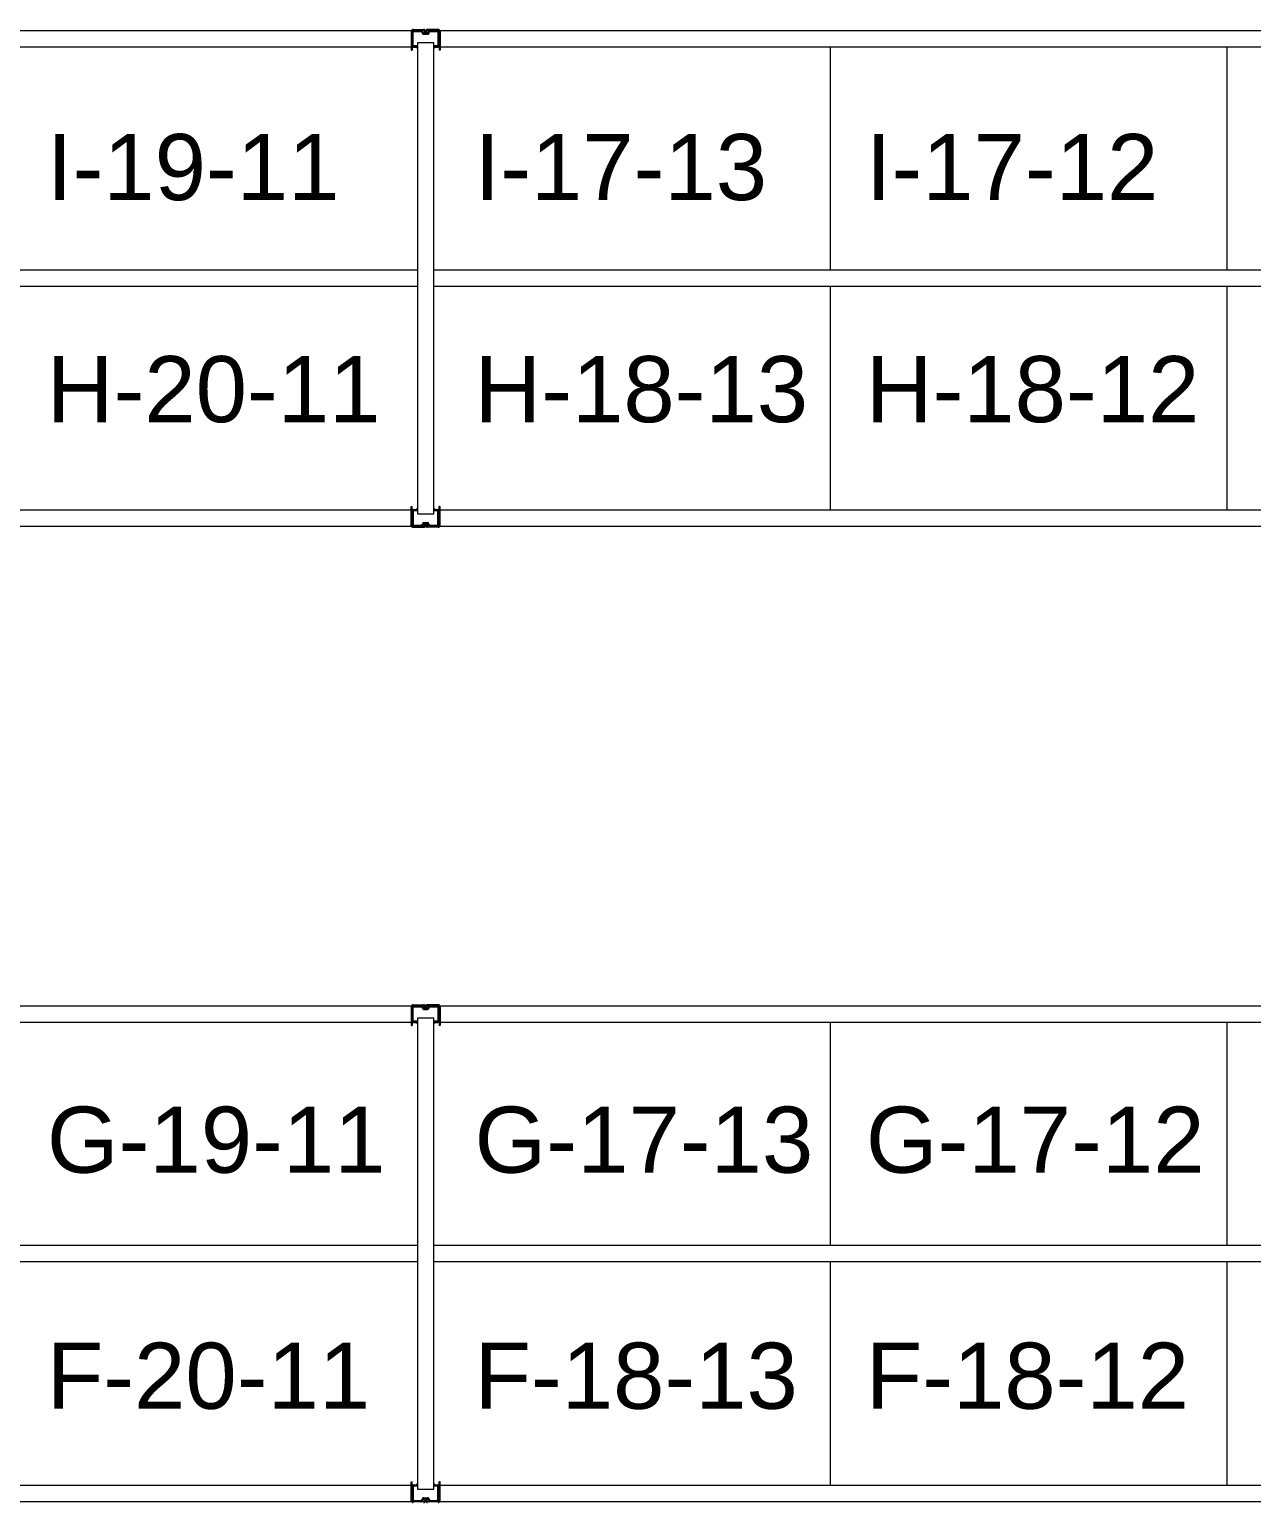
# Model space of a CAD drawing. Header units: inches. Extents: x 2743 to 10591, y -1604 to 5792.
# Drawn here: x 3371.4 to 3519.3, y 4045.9 to 4224.1 of the extents above; entities that cross this region are included whole.
import ezdxf

# ---------------------------------------------------------------- set-up
doc = ezdxf.new("R2010")
doc.units = ezdxf.units.IN
doc.header["$LTSCALE"] = 0.1875
doc.header["$MEASUREMENT"] = 0
for name, color, linetype, lineweight in [('22 Dimension', 7, 'Continuous', 5), ('32 Echelle', 160, 'Continuous', 15), ('33 Poutre', 30, 'Continuous', 15)]:
    doc.layers.add(name, color=color, linetype=linetype, lineweight=lineweight)
doc.styles.add('arial', font='')
doc.styles.get('arial').set_extended_font_data('Arial')

msp = doc.modelspace()

# ---------------------------------------------------------------- hatches: boundary and pattern name
at = {"layer": '32 Echelle'}
for points in [[(3418.33382, 4221.78941), (3418.33382, 4221.97691), (3418.14632, 4221.97691)], [(3418.33382, 4221.78941), (3418.33382, 4221.97691), (3418.14632, 4221.97691)], [(3420.33382, 4221.78941), (3420.33382, 4221.97691), (3420.52132, 4221.97691)], [(3420.33382, 4221.78941), (3420.33382, 4221.97691), (3420.52132, 4221.97691)], [(3418.33382, 4166.16441), (3418.33382, 4165.97691), (3418.14632, 4165.97691)], [(3418.33382, 4166.16441), (3418.33382, 4165.97691), (3418.14632, 4165.97691)], [(3420.33382, 4166.16441), (3420.33382, 4165.97691), (3420.52132, 4165.97691)], [(3420.33382, 4166.16441), (3420.33382, 4165.97691), (3420.52132, 4165.97691)], [(3418.33382, 4103.78941), (3418.33382, 4103.97691), (3418.14632, 4103.97691)], [(3418.33382, 4103.78941), (3418.33382, 4103.97691), (3418.14632, 4103.97691)], [(3420.33382, 4103.78941), (3420.33382, 4103.97691), (3420.52132, 4103.97691)], [(3420.33382, 4103.78941), (3420.33382, 4103.97691), (3420.52132, 4103.97691)], [(3418.33382, 4048.16441), (3418.33382, 4047.97691), (3418.14632, 4047.97691)], [(3418.33382, 4048.16441), (3418.33382, 4047.97691), (3418.14632, 4047.97691)], [(3420.33382, 4048.16441), (3420.33382, 4047.97691), (3420.52132, 4047.97691)], [(3420.33382, 4048.16441), (3420.33382, 4047.97691), (3420.52132, 4047.97691)]]:
    msp.add_hatch(color=256, dxfattribs=at).paths.add_polyline_path(points)

# ---------------------------------------------------------------- linework, layer by layer
at = {"layer": '22 Dimension'}
for p, q in [((3468.33382, 4194.97691), (3468.33382, 4221.97691)), ((3516.33382, 4194.97691), (3516.33382, 4221.97691)), ((3418.33382, 4194.97691), (3272.70882, 4194.97691)), ((3565.95882, 4194.97691), (3420.33382, 4194.97691)), ((3418.33382, 4192.97691), (3272.70882, 4192.97691)), ((3565.95882, 4192.97691), (3420.33382, 4192.97691)), ((3468.33382, 4165.97691), (3468.33382, 4192.97691)), ((3516.33382, 4165.97691), (3516.33382, 4192.97691)), ((3468.33382, 4076.97691), (3468.33382, 4103.97691)), ((3516.33382, 4076.97691), (3516.33382, 4103.97691)), ((3418.33382, 4076.97691), (3272.70882, 4076.97691)), ((3565.95882, 4076.97691), (3420.33382, 4076.97691)), ((3418.33382, 4074.97691), (3272.70882, 4074.97691)), ((3565.95882, 4074.97691), (3420.33382, 4074.97691)), ((3468.33382, 4047.97691), (3468.33382, 4074.97691)), ((3516.33382, 4047.97691), (3516.33382, 4074.97691))]:
    msp.add_line(p, q, dxfattribs=at)
at = {"layer": '32 Echelle', "linetype": 'Continuous', "lineweight": 25}
for p, q in [((3417.70886, 4223.79316), (3417.70886, 4222.16066)), ((3417.70886, 4223.79316), (3417.70886, 4222.16066)), ((3417.79886, 4222.16066), (3417.79886, 4223.79316)), ((3417.79886, 4222.16066), (3417.79886, 4223.79316)), ((3418.82145, 4223.97691), (3417.89261, 4223.97691)), ((3418.82145, 4223.97691), (3417.89261, 4223.97691)), ((3417.89261, 4223.88691), (3418.82145, 4223.88691)), ((3417.89261, 4223.88691), (3418.82145, 4223.88691)), ((3418.9111, 4223.82057), (3418.95501, 4223.67693)), ((3418.9111, 4223.82057), (3418.95501, 4223.67693)), ((3419.04108, 4223.70325), (3418.99717, 4223.84688)), ((3419.04108, 4223.70325), (3418.99717, 4223.84688)), ((3419.5369, 4223.63691), (3419.13073, 4223.63691)), ((3419.5369, 4223.63691), (3419.13073, 4223.63691)), ((3419.13073, 4223.54691), (3419.5369, 4223.54691)), ((3419.13073, 4223.54691), (3419.5369, 4223.54691)), ((3419.67047, 4223.84688), (3419.62655, 4223.70325)), ((3419.67047, 4223.84688), (3419.62655, 4223.70325)), ((3419.71262, 4223.67693), (3419.75653, 4223.82057)), ((3419.71262, 4223.67693), (3419.75653, 4223.82057)), ((3420.77502, 4223.97691), (3419.84619, 4223.97691)), ((3420.77502, 4223.97691), (3419.84619, 4223.97691)), ((3419.84619, 4223.88691), (3420.77502, 4223.88691)), ((3419.84619, 4223.88691), (3420.77502, 4223.88691)), ((3420.86877, 4223.79316), (3420.86877, 4222.16066)), ((3420.86877, 4223.79316), (3420.86877, 4222.16066)), ((3420.95877, 4222.16066), (3420.95877, 4223.79316)), ((3420.95877, 4222.16066), (3420.95877, 4223.79316)), ((3418.30886, 4222.06691), (3417.89261, 4222.06691)), ((3418.30886, 4222.06691), (3417.89261, 4222.06691)), ((3417.89261, 4221.97691), (3418.30886, 4221.97691)), ((3417.89261, 4221.97691), (3418.30886, 4221.97691)), ((3418.30886, 4221.97691), (3418.30886, 4222.06691)), ((3418.30886, 4221.97691), (3418.30886, 4222.06691)), ((3420.77502, 4222.06691), (3420.35877, 4222.06691)), ((3420.35877, 4222.06691), (3420.35877, 4221.97691)), ((3420.77502, 4222.06691), (3420.35877, 4222.06691)), ((3420.35877, 4222.06691), (3420.35877, 4221.97691)), ((3420.35877, 4221.97691), (3420.77502, 4221.97691)), ((3420.35877, 4221.97691), (3420.77502, 4221.97691)), ((3417.70886, 4164.16066), (3417.70886, 4165.79316)), ((3417.70886, 4164.16066), (3417.70886, 4165.79316)), ((3417.79886, 4165.79316), (3417.79886, 4164.16066)), ((3417.79886, 4165.79316), (3417.79886, 4164.16066)), ((3417.89261, 4165.97691), (3418.30886, 4165.97691)), ((3417.89261, 4165.97691), (3418.30886, 4165.97691)), ((3418.30886, 4165.88691), (3417.89261, 4165.88691)), ((3418.30886, 4165.88691), (3417.89261, 4165.88691)), ((3418.30886, 4165.97691), (3418.30886, 4165.88691)), ((3418.30886, 4165.97691), (3418.30886, 4165.88691)), ((3420.35877, 4165.97691), (3420.77502, 4165.97691)), ((3420.35877, 4165.88691), (3420.35877, 4165.97691)), ((3420.35877, 4165.97691), (3420.77502, 4165.97691)), ((3420.35877, 4165.88691), (3420.35877, 4165.97691)), ((3420.77502, 4165.88691), (3420.35877, 4165.88691)), ((3420.77502, 4165.88691), (3420.35877, 4165.88691)), ((3420.86877, 4164.16066), (3420.86877, 4165.79316)), ((3420.86877, 4164.16066), (3420.86877, 4165.79316)), ((3420.95877, 4165.79316), (3420.95877, 4164.16066)), ((3420.95877, 4165.79316), (3420.95877, 4164.16066)), ((3417.89261, 4164.06691), (3418.82145, 4164.06691)), ((3417.89261, 4164.06691), (3418.82145, 4164.06691)), ((3418.82145, 4163.97691), (3417.89261, 4163.97691)), ((3418.82145, 4163.97691), (3417.89261, 4163.97691)), ((3418.9111, 4164.13325), (3418.95501, 4164.27688)), ((3418.9111, 4164.13325), (3418.95501, 4164.27688)), ((3419.04108, 4164.25057), (3418.99717, 4164.10693)), ((3419.04108, 4164.25057), (3418.99717, 4164.10693)), ((3419.13073, 4164.40691), (3419.5369, 4164.40691)), ((3419.13073, 4164.40691), (3419.5369, 4164.40691)), ((3419.5369, 4164.31691), (3419.13073, 4164.31691)), ((3419.5369, 4164.31691), (3419.13073, 4164.31691)), ((3419.67047, 4164.10693), (3419.62655, 4164.25057)), ((3419.67047, 4164.10693), (3419.62655, 4164.25057)), ((3419.71262, 4164.27688), (3419.75653, 4164.13325)), ((3419.71262, 4164.27688), (3419.75653, 4164.13325)), ((3419.84619, 4164.06691), (3420.77502, 4164.06691)), ((3419.84619, 4164.06691), (3420.77502, 4164.06691)), ((3420.77502, 4163.97691), (3419.84619, 4163.97691)), ((3420.77502, 4163.97691), (3419.84619, 4163.97691)), ((3417.70886, 4105.79316), (3417.70886, 4104.16066)), ((3417.70886, 4105.79316), (3417.70886, 4104.16066)), ((3417.79886, 4104.16066), (3417.79886, 4105.79316)), ((3417.79886, 4104.16066), (3417.79886, 4105.79316)), ((3418.82145, 4105.97691), (3417.89261, 4105.97691)), ((3418.82145, 4105.97691), (3417.89261, 4105.97691)), ((3417.89261, 4105.88691), (3418.82145, 4105.88691)), ((3417.89261, 4105.88691), (3418.82145, 4105.88691)), ((3418.9111, 4105.82057), (3418.95501, 4105.67693)), ((3418.9111, 4105.82057), (3418.95501, 4105.67693)), ((3419.04108, 4105.70325), (3418.99717, 4105.84688)), ((3419.04108, 4105.70325), (3418.99717, 4105.84688)), ((3419.5369, 4105.63691), (3419.13073, 4105.63691)), ((3419.5369, 4105.63691), (3419.13073, 4105.63691)), ((3419.13073, 4105.54691), (3419.5369, 4105.54691)), ((3419.13073, 4105.54691), (3419.5369, 4105.54691)), ((3419.67047, 4105.84688), (3419.62655, 4105.70325)), ((3419.67047, 4105.84688), (3419.62655, 4105.70325)), ((3419.71262, 4105.67693), (3419.75653, 4105.82057)), ((3419.71262, 4105.67693), (3419.75653, 4105.82057)), ((3420.77502, 4105.97691), (3419.84619, 4105.97691)), ((3420.77502, 4105.97691), (3419.84619, 4105.97691)), ((3419.84619, 4105.88691), (3420.77502, 4105.88691)), ((3419.84619, 4105.88691), (3420.77502, 4105.88691)), ((3420.86877, 4105.79316), (3420.86877, 4104.16066)), ((3420.86877, 4105.79316), (3420.86877, 4104.16066)), ((3420.95877, 4104.16066), (3420.95877, 4105.79316)), ((3420.95877, 4104.16066), (3420.95877, 4105.79316)), ((3418.30886, 4104.06691), (3417.89261, 4104.06691)), ((3418.30886, 4104.06691), (3417.89261, 4104.06691)), ((3417.89261, 4103.97691), (3418.30886, 4103.97691)), ((3417.89261, 4103.97691), (3418.30886, 4103.97691)), ((3418.30886, 4103.97691), (3418.30886, 4104.06691)), ((3418.30886, 4103.97691), (3418.30886, 4104.06691)), ((3420.77502, 4104.06691), (3420.35877, 4104.06691)), ((3420.35877, 4104.06691), (3420.35877, 4103.97691)), ((3420.77502, 4104.06691), (3420.35877, 4104.06691)), ((3420.35877, 4104.06691), (3420.35877, 4103.97691)), ((3420.35877, 4103.97691), (3420.77502, 4103.97691)), ((3420.35877, 4103.97691), (3420.77502, 4103.97691)), ((3417.70886, 4046.16066), (3417.70886, 4047.79316)), ((3417.70886, 4046.16066), (3417.70886, 4047.79316)), ((3417.79886, 4047.79316), (3417.79886, 4046.16066)), ((3417.79886, 4047.79316), (3417.79886, 4046.16066)), ((3417.89261, 4047.97691), (3418.30886, 4047.97691)), ((3417.89261, 4047.97691), (3418.30886, 4047.97691)), ((3418.30886, 4047.88691), (3417.89261, 4047.88691)), ((3418.30886, 4047.88691), (3417.89261, 4047.88691)), ((3418.30886, 4047.97691), (3418.30886, 4047.88691)), ((3418.30886, 4047.97691), (3418.30886, 4047.88691)), ((3420.35877, 4047.97691), (3420.77502, 4047.97691)), ((3420.35877, 4047.88691), (3420.35877, 4047.97691)), ((3420.35877, 4047.97691), (3420.77502, 4047.97691)), ((3420.35877, 4047.88691), (3420.35877, 4047.97691)), ((3420.77502, 4047.88691), (3420.35877, 4047.88691)), ((3420.77502, 4047.88691), (3420.35877, 4047.88691)), ((3420.86877, 4046.16066), (3420.86877, 4047.79316)), ((3420.86877, 4046.16066), (3420.86877, 4047.79316)), ((3420.95877, 4047.79316), (3420.95877, 4046.16066)), ((3420.95877, 4047.79316), (3420.95877, 4046.16066)), ((3417.89261, 4046.06691), (3418.82145, 4046.06691)), ((3417.89261, 4046.06691), (3418.82145, 4046.06691)), ((3418.9111, 4046.13325), (3418.95501, 4046.27688)), ((3418.9111, 4046.13325), (3418.95501, 4046.27688)), ((3419.04108, 4046.25057), (3418.99717, 4046.10693)), ((3419.04108, 4046.25057), (3418.99717, 4046.10693)), ((3419.13073, 4046.40691), (3419.5369, 4046.40691)), ((3419.13073, 4046.40691), (3419.5369, 4046.40691)), ((3419.5369, 4046.31691), (3419.13073, 4046.31691)), ((3419.5369, 4046.31691), (3419.13073, 4046.31691)), ((3419.67047, 4046.10693), (3419.62655, 4046.25057)), ((3419.67047, 4046.10693), (3419.62655, 4046.25057)), ((3419.71262, 4046.27688), (3419.75653, 4046.13325)), ((3419.71262, 4046.27688), (3419.75653, 4046.13325)), ((3419.84619, 4046.06691), (3420.77502, 4046.06691)), ((3419.84619, 4046.06691), (3420.77502, 4046.06691)), ((3418.82145, 4045.97691), (3417.89261, 4045.97691)), ((3418.82145, 4045.97691), (3417.89261, 4045.97691)), ((3420.77502, 4045.97691), (3419.84619, 4045.97691)), ((3420.77502, 4045.97691), (3419.84619, 4045.97691))]:
    msp.add_line(p, q, dxfattribs=at)
at = {"layer": '32 Echelle'}
for p, q in [((3420.33382, 4222.47691), (3418.33382, 4222.47691)), ((3418.33382, 4222.47691), (3418.33382, 4165.47691)), ((3420.33382, 4222.47691), (3418.33382, 4222.47691)), ((3418.33382, 4222.47691), (3418.33382, 4165.47691)), ((3420.33382, 4165.47691), (3420.33382, 4222.47691)), ((3420.33382, 4165.47691), (3420.33382, 4222.47691)), ((3418.33382, 4221.97691), (3418.14632, 4221.97691)), ((3418.33382, 4221.78941), (3418.14632, 4221.97691)), ((3418.33382, 4221.97691), (3418.14632, 4221.97691)), ((3418.33382, 4221.78941), (3418.14632, 4221.97691)), ((3418.33382, 4221.78941), (3418.33382, 4221.97691)), ((3418.33382, 4221.78941), (3418.33382, 4221.97691)), ((3420.33382, 4221.97691), (3420.52132, 4221.97691)), ((3420.33382, 4221.78941), (3420.33382, 4221.97691)), ((3420.33382, 4221.78941), (3420.52132, 4221.97691)), ((3420.33382, 4221.97691), (3420.52132, 4221.97691)), ((3420.33382, 4221.78941), (3420.33382, 4221.97691)), ((3420.33382, 4221.78941), (3420.52132, 4221.97691)), ((3418.33382, 4166.16441), (3418.14632, 4165.97691)), ((3418.33382, 4166.16441), (3418.14632, 4165.97691)), ((3418.33382, 4165.97691), (3418.14632, 4165.97691)), ((3418.33382, 4165.97691), (3418.14632, 4165.97691)), ((3418.33382, 4166.16441), (3418.33382, 4165.97691)), ((3418.33382, 4166.16441), (3418.33382, 4165.97691)), ((3418.33382, 4165.47691), (3420.33382, 4165.47691)), ((3418.33382, 4165.47691), (3420.33382, 4165.47691)), ((3420.33382, 4166.16441), (3420.33382, 4165.97691)), ((3420.33382, 4166.16441), (3420.52132, 4165.97691)), ((3420.33382, 4166.16441), (3420.33382, 4165.97691)), ((3420.33382, 4166.16441), (3420.52132, 4165.97691)), ((3420.33382, 4165.97691), (3420.52132, 4165.97691)), ((3420.33382, 4165.97691), (3420.52132, 4165.97691)), ((3418.33382, 4103.97691), (3418.14632, 4103.97691)), ((3418.33382, 4103.78941), (3418.14632, 4103.97691)), ((3418.33382, 4103.97691), (3418.14632, 4103.97691)), ((3418.33382, 4103.78941), (3418.14632, 4103.97691)), ((3420.33382, 4104.47691), (3418.33382, 4104.47691)), ((3418.33382, 4104.47691), (3418.33382, 4047.47691)), ((3420.33382, 4104.47691), (3418.33382, 4104.47691)), ((3418.33382, 4104.47691), (3418.33382, 4047.47691)), ((3418.33382, 4103.78941), (3418.33382, 4103.97691)), ((3418.33382, 4103.78941), (3418.33382, 4103.97691)), ((3420.33382, 4047.47691), (3420.33382, 4104.47691)), ((3420.33382, 4047.47691), (3420.33382, 4104.47691)), ((3420.33382, 4103.97691), (3420.52132, 4103.97691)), ((3420.33382, 4103.78941), (3420.33382, 4103.97691)), ((3420.33382, 4103.78941), (3420.52132, 4103.97691)), ((3420.33382, 4103.97691), (3420.52132, 4103.97691)), ((3420.33382, 4103.78941), (3420.33382, 4103.97691)), ((3420.33382, 4103.78941), (3420.52132, 4103.97691)), ((3418.33382, 4048.16441), (3418.14632, 4047.97691)), ((3418.33382, 4048.16441), (3418.14632, 4047.97691)), ((3418.33382, 4047.97691), (3418.14632, 4047.97691)), ((3418.33382, 4047.97691), (3418.14632, 4047.97691)), ((3418.33382, 4048.16441), (3418.33382, 4047.97691)), ((3418.33382, 4048.16441), (3418.33382, 4047.97691)), ((3420.33382, 4048.16441), (3420.33382, 4047.97691)), ((3420.33382, 4048.16441), (3420.52132, 4047.97691)), ((3420.33382, 4048.16441), (3420.33382, 4047.97691)), ((3420.33382, 4048.16441), (3420.52132, 4047.97691)), ((3420.33382, 4047.97691), (3420.52132, 4047.97691)), ((3420.33382, 4047.97691), (3420.52132, 4047.97691)), ((3418.33382, 4047.47691), (3420.33382, 4047.47691)), ((3418.33382, 4047.47691), (3420.33382, 4047.47691))]:
    msp.add_line(p, q, dxfattribs=at)
at = {"layer": '32 Echelle', "linetype": 'Continuous', "lineweight": 25}
for centre, radius, start, end in [((3417.89261, 4223.79316), 0.18375, 90, 180), ((3417.89261, 4223.79316), 0.18375, 90, 180), ((3417.89261, 4223.79316), 0.09375, 90, 180), ((3417.89261, 4223.79316), 0.09375, 90, 180), ((3418.82145, 4223.79316), 0.18375, 17, 90), ((3418.82145, 4223.79316), 0.18375, 17, 90), ((3418.82145, 4223.79316), 0.09375, 17, 90), ((3418.82145, 4223.79316), 0.09375, 17, 90), ((3419.13073, 4223.73066), 0.18375, 197, 270), ((3419.13073, 4223.73066), 0.18375, 197, 270), ((3419.13073, 4223.73066), 0.09375, 197, 270), ((3419.13073, 4223.73066), 0.09375, 197, 270), ((3419.5369, 4223.73066), 0.09375, 270, 343), ((3419.5369, 4223.73066), 0.09375, 270, 343), ((3419.5369, 4223.73066), 0.18375, 270, 343), ((3419.5369, 4223.73066), 0.18375, 270, 343), ((3419.84619, 4223.79316), 0.18375, 90, 163), ((3419.84619, 4223.79316), 0.18375, 90, 163), ((3419.84619, 4223.79316), 0.09375, 90, 163), ((3419.84619, 4223.79316), 0.09375, 90, 163), ((3420.77502, 4223.79316), 0.18375, 0, 90), ((3420.77502, 4223.79316), 0.18375, 0, 90), ((3420.77502, 4223.79316), 0.09375, 0, 90), ((3420.77502, 4223.79316), 0.09375, 0, 90), ((3417.89261, 4222.16066), 0.18375, 180, 270), ((3417.89261, 4222.16066), 0.18375, 180, 270), ((3417.89261, 4222.16066), 0.09375, 180, 270), ((3417.89261, 4222.16066), 0.09375, 180, 270), ((3420.77502, 4222.16066), 0.09375, 270, 0), ((3420.77502, 4222.16066), 0.18375, 270, 0), ((3420.77502, 4222.16066), 0.09375, 270, 0), ((3420.77502, 4222.16066), 0.18375, 270, 0), ((3417.89261, 4165.79316), 0.18375, 90, 180), ((3417.89261, 4165.79316), 0.18375, 90, 180), ((3417.89261, 4165.79316), 0.09375, 90, 180), ((3417.89261, 4165.79316), 0.09375, 90, 180), ((3420.77502, 4165.79316), 0.18375, 0, 90), ((3420.77502, 4165.79316), 0.18375, 0, 90), ((3420.77502, 4165.79316), 0.09375, 0, 90), ((3420.77502, 4165.79316), 0.09375, 0, 90), ((3417.89261, 4164.16066), 0.18375, 180, 270), ((3417.89261, 4164.16066), 0.18375, 180, 270), ((3417.89261, 4164.16066), 0.09375, 180, 270), ((3417.89261, 4164.16066), 0.09375, 180, 270), ((3418.82145, 4164.16066), 0.09375, 270, 343), ((3418.82145, 4164.16066), 0.09375, 270, 343), ((3418.82145, 4164.16066), 0.18375, 270, 343), ((3418.82145, 4164.16066), 0.18375, 270, 343), ((3419.13073, 4164.22316), 0.18375, 90, 163), ((3419.13073, 4164.22316), 0.18375, 90, 163), ((3419.13073, 4164.22316), 0.09375, 90, 163), ((3419.13073, 4164.22316), 0.09375, 90, 163), ((3419.5369, 4164.22316), 0.18375, 17, 90), ((3419.5369, 4164.22316), 0.18375, 17, 90), ((3419.5369, 4164.22316), 0.09375, 17, 90), ((3419.5369, 4164.22316), 0.09375, 17, 90), ((3419.84619, 4164.16066), 0.18375, 197, 270), ((3419.84619, 4164.16066), 0.18375, 197, 270), ((3419.84619, 4164.16066), 0.09375, 197, 270), ((3419.84619, 4164.16066), 0.09375, 197, 270), ((3420.77502, 4164.16066), 0.09375, 270, 0), ((3420.77502, 4164.16066), 0.18375, 270, 0), ((3420.77502, 4164.16066), 0.09375, 270, 0), ((3420.77502, 4164.16066), 0.18375, 270, 0), ((3417.89261, 4105.79316), 0.18375, 90, 180), ((3417.89261, 4105.79316), 0.18375, 90, 180), ((3417.89261, 4105.79316), 0.09375, 90, 180), ((3417.89261, 4105.79316), 0.09375, 90, 180), ((3418.82145, 4105.79316), 0.18375, 17, 90), ((3418.82145, 4105.79316), 0.18375, 17, 90), ((3418.82145, 4105.79316), 0.09375, 17, 90), ((3418.82145, 4105.79316), 0.09375, 17, 90), ((3419.13073, 4105.73066), 0.18375, 197, 270), ((3419.13073, 4105.73066), 0.18375, 197, 270), ((3419.13073, 4105.73066), 0.09375, 197, 270), ((3419.13073, 4105.73066), 0.09375, 197, 270), ((3419.5369, 4105.73066), 0.09375, 270, 343), ((3419.5369, 4105.73066), 0.09375, 270, 343), ((3419.5369, 4105.73066), 0.18375, 270, 343), ((3419.5369, 4105.73066), 0.18375, 270, 343), ((3419.84619, 4105.79316), 0.18375, 90, 163), ((3419.84619, 4105.79316), 0.18375, 90, 163), ((3419.84619, 4105.79316), 0.09375, 90, 163), ((3419.84619, 4105.79316), 0.09375, 90, 163), ((3420.77502, 4105.79316), 0.18375, 0, 90), ((3420.77502, 4105.79316), 0.18375, 0, 90), ((3420.77502, 4105.79316), 0.09375, 0, 90), ((3420.77502, 4105.79316), 0.09375, 0, 90), ((3417.89261, 4104.16066), 0.18375, 180, 270), ((3417.89261, 4104.16066), 0.18375, 180, 270), ((3417.89261, 4104.16066), 0.09375, 180, 270), ((3417.89261, 4104.16066), 0.09375, 180, 270), ((3420.77502, 4104.16066), 0.09375, 270, 0), ((3420.77502, 4104.16066), 0.18375, 270, 0), ((3420.77502, 4104.16066), 0.09375, 270, 0), ((3420.77502, 4104.16066), 0.18375, 270, 0), ((3417.89261, 4047.79316), 0.18375, 90, 180), ((3417.89261, 4047.79316), 0.18375, 90, 180), ((3417.89261, 4047.79316), 0.09375, 90, 180), ((3417.89261, 4047.79316), 0.09375, 90, 180), ((3420.77502, 4047.79316), 0.18375, 0, 90), ((3420.77502, 4047.79316), 0.18375, 0, 90), ((3420.77502, 4047.79316), 0.09375, 0, 90), ((3420.77502, 4047.79316), 0.09375, 0, 90), ((3417.89261, 4046.16066), 0.18375, 180, 270), ((3417.89261, 4046.16066), 0.18375, 180, 270), ((3417.89261, 4046.16066), 0.09375, 180, 270), ((3417.89261, 4046.16066), 0.09375, 180, 270), ((3418.82145, 4046.16066), 0.09375, 270, 343), ((3418.82145, 4046.16066), 0.09375, 270, 343), ((3418.82145, 4046.16066), 0.18375, 270, 343), ((3418.82145, 4046.16066), 0.18375, 270, 343), ((3419.13073, 4046.22316), 0.18375, 90, 163), ((3419.13073, 4046.22316), 0.18375, 90, 163), ((3419.13073, 4046.22316), 0.09375, 90, 163), ((3419.13073, 4046.22316), 0.09375, 90, 163), ((3419.5369, 4046.22316), 0.18375, 17, 90), ((3419.5369, 4046.22316), 0.18375, 17, 90), ((3419.5369, 4046.22316), 0.09375, 17, 90), ((3419.5369, 4046.22316), 0.09375, 17, 90), ((3419.84619, 4046.16066), 0.18375, 197, 270), ((3419.84619, 4046.16066), 0.18375, 197, 270), ((3419.84619, 4046.16066), 0.09375, 197, 270), ((3419.84619, 4046.16066), 0.09375, 197, 270), ((3420.77502, 4046.16066), 0.09375, 270, 0), ((3420.77502, 4046.16066), 0.18375, 270, 0), ((3420.77502, 4046.16066), 0.09375, 270, 0), ((3420.77502, 4046.16066), 0.18375, 270, 0)]:
    msp.add_arc(centre, radius, start, end, dxfattribs=at)
at = {"layer": '33 Poutre'}
for p, q in [((3273.45882, 4223.97691), (3417.58382, 4223.97691)), ((3417.58382, 4223.97691), (3417.58382, 4221.97691)), ((3417.58382, 4223.85191), (3417.58382, 4221.59591)), ((3417.70282, 4223.85191), (3417.70282, 4221.59591)), ((3417.82782, 4224.09591), (3419.08982, 4224.09591)), ((3419.08982, 4223.97691), (3417.82782, 4223.97691)), ((3419.21482, 4223.63691), (3419.21482, 4223.85191)), ((3419.21482, 4223.63691), (3419.33382, 4223.63691)), ((3419.33382, 4223.63691), (3419.33382, 4223.85191)), ((3419.33382, 4223.63691), (3419.33382, 4223.85191)), ((3419.45282, 4223.63691), (3419.33382, 4223.63691)), ((3419.45282, 4223.63691), (3419.45282, 4223.85191)), ((3420.83982, 4224.09591), (3419.57782, 4224.09591)), ((3419.57782, 4223.97691), (3420.83982, 4223.97691)), ((3420.96482, 4223.85191), (3420.96482, 4221.59591)), ((3421.08382, 4223.97691), (3565.20882, 4223.97691)), ((3421.08382, 4223.97691), (3421.08382, 4221.97691)), ((3421.08382, 4223.85191), (3421.08382, 4221.59591)), ((3273.45882, 4221.97691), (3417.58382, 4221.97691)), ((3417.58382, 4221.59591), (3417.70282, 4221.59591)), ((3421.08382, 4221.59591), (3420.96482, 4221.59591)), ((3421.08382, 4221.97691), (3565.20882, 4221.97691)), ((3273.45882, 4165.97691), (3417.58382, 4165.97691)), ((3417.58382, 4164.10191), (3417.58382, 4166.35791)), ((3417.58382, 4166.35791), (3417.70282, 4166.35791)), ((3417.58382, 4163.97691), (3417.58382, 4165.97691)), ((3417.70282, 4164.10191), (3417.70282, 4166.35791)), ((3421.08382, 4166.35791), (3420.96482, 4166.35791)), ((3420.96482, 4164.10191), (3420.96482, 4166.35791)), ((3421.08382, 4164.10191), (3421.08382, 4166.35791)), ((3421.08382, 4165.97691), (3565.20882, 4165.97691)), ((3421.08382, 4163.97691), (3421.08382, 4165.97691)), ((3273.45882, 4163.97691), (3417.58382, 4163.97691)), ((3419.08982, 4163.97691), (3417.82782, 4163.97691)), ((3417.82782, 4163.85791), (3419.08982, 4163.85791)), ((3419.21482, 4164.31691), (3419.21482, 4164.10191)), ((3419.21482, 4164.31691), (3419.33382, 4164.31691)), ((3419.33382, 4164.31691), (3419.33382, 4164.10191)), ((3419.33382, 4164.31691), (3419.33382, 4164.10191)), ((3419.45282, 4164.31691), (3419.33382, 4164.31691)), ((3419.45282, 4164.31691), (3419.45282, 4164.10191)), ((3419.57782, 4163.97691), (3420.83982, 4163.97691)), ((3420.83982, 4163.85791), (3419.57782, 4163.85791)), ((3421.08382, 4163.97691), (3565.20882, 4163.97691)), ((3273.45882, 4105.97691), (3417.58382, 4105.97691)), ((3417.58382, 4105.97691), (3417.58382, 4103.97691)), ((3417.58382, 4105.85191), (3417.58382, 4103.59591)), ((3417.70282, 4105.85191), (3417.70282, 4103.59591)), ((3417.82782, 4106.09591), (3419.08982, 4106.09591)), ((3419.08982, 4105.97691), (3417.82782, 4105.97691)), ((3419.21482, 4105.63691), (3419.21482, 4105.85191)), ((3419.21482, 4105.63691), (3419.33382, 4105.63691)), ((3419.33382, 4105.63691), (3419.33382, 4105.85191)), ((3419.33382, 4105.63691), (3419.33382, 4105.85191)), ((3419.45282, 4105.63691), (3419.33382, 4105.63691)), ((3419.45282, 4105.63691), (3419.45282, 4105.85191)), ((3420.83982, 4106.09591), (3419.57782, 4106.09591)), ((3419.57782, 4105.97691), (3420.83982, 4105.97691)), ((3420.96482, 4105.85191), (3420.96482, 4103.59591)), ((3421.08382, 4105.97691), (3565.20882, 4105.97691)), ((3421.08382, 4105.97691), (3421.08382, 4103.97691)), ((3421.08382, 4105.85191), (3421.08382, 4103.59591)), ((3273.45882, 4103.97691), (3417.58382, 4103.97691)), ((3417.58382, 4103.59591), (3417.70282, 4103.59591)), ((3421.08382, 4103.59591), (3420.96482, 4103.59591)), ((3421.08382, 4103.97691), (3565.20882, 4103.97691)), ((3273.45882, 4047.97691), (3417.58382, 4047.97691)), ((3417.58382, 4046.10191), (3417.58382, 4048.35791)), ((3417.58382, 4048.35791), (3417.70282, 4048.35791)), ((3417.58382, 4045.97691), (3417.58382, 4047.97691)), ((3417.70282, 4046.10191), (3417.70282, 4048.35791)), ((3421.08382, 4048.35791), (3420.96482, 4048.35791)), ((3420.96482, 4046.10191), (3420.96482, 4048.35791)), ((3421.08382, 4046.10191), (3421.08382, 4048.35791)), ((3421.08382, 4047.97691), (3565.20882, 4047.97691)), ((3421.08382, 4045.97691), (3421.08382, 4047.97691)), ((3419.21482, 4046.31691), (3419.21482, 4046.10191)), ((3419.21482, 4046.31691), (3419.33382, 4046.31691)), ((3419.33382, 4046.31691), (3419.33382, 4046.10191)), ((3419.33382, 4046.31691), (3419.33382, 4046.10191)), ((3419.45282, 4046.31691), (3419.33382, 4046.31691)), ((3419.45282, 4046.31691), (3419.45282, 4046.10191)), ((3273.45882, 4045.97691), (3417.58382, 4045.97691)), ((3419.08982, 4045.97691), (3417.82782, 4045.97691)), ((3419.57782, 4045.97691), (3420.83982, 4045.97691)), ((3421.08382, 4045.97691), (3565.20882, 4045.97691))]:
    msp.add_line(p, q, dxfattribs=at)
for centre, radius, start, end in [((3417.82782, 4223.85191), 0.244, 90, 180), ((3417.82782, 4223.85191), 0.125, 90, 180), ((3419.08982, 4223.85191), 0.244, 0, 90), ((3419.08982, 4223.85191), 0.125, 0, 90), ((3419.57782, 4223.85191), 0.244, 90, 180), ((3419.57782, 4223.85191), 0.125, 90, 180), ((3420.83982, 4223.85191), 0.244, 0, 90), ((3420.83982, 4223.85191), 0.125, 0, 90), ((3417.82782, 4164.10191), 0.244, 180, 270), ((3417.82782, 4164.10191), 0.125, 180, 270), ((3419.08982, 4164.10191), 0.125, 270, 0), ((3419.08982, 4164.10191), 0.244, 270, 0), ((3419.57782, 4164.10191), 0.244, 180, 270), ((3419.57782, 4164.10191), 0.125, 180, 270), ((3420.83982, 4164.10191), 0.244, 270, 0), ((3420.83982, 4164.10191), 0.125, 270, 0), ((3417.82782, 4105.85191), 0.244, 90, 180), ((3417.82782, 4105.85191), 0.125, 90, 180), ((3419.08982, 4105.85191), 0.244, 0, 90), ((3419.08982, 4105.85191), 0.125, 0, 90), ((3419.57782, 4105.85191), 0.244, 90, 180), ((3419.57782, 4105.85191), 0.125, 90, 180), ((3420.83982, 4105.85191), 0.244, 0, 90), ((3420.83982, 4105.85191), 0.125, 0, 90), ((3417.82782, 4046.10191), 0.244, 180, 270), ((3417.82782, 4046.10191), 0.125, 180, 270), ((3419.08982, 4046.10191), 0.125, 270, 0), ((3419.08982, 4046.10191), 0.244, 270, 0), ((3419.57782, 4046.10191), 0.244, 180, 270), ((3419.57782, 4046.10191), 0.125, 180, 270), ((3420.83982, 4046.10191), 0.244, 270, 0), ((3420.83982, 4046.10191), 0.125, 270, 0)]:
    msp.add_arc(centre, radius, start, end, dxfattribs=at)

# ---------------------------------------------------------------- texts
at = {"layer": '22 Dimension', "char_height": 8, "attachment_point": 1, "style": 'arial'}
for s, insert in [('{\\fArial Unicode MS|b0|i0|c0|p2;\\C8;I-19-11}', (3373.49369, 4211.44855)), ('{\\fArial Unicode MS|b0|i0|c0|p2;\\C8;I-17-13}', (3425.2548, 4211.44855)), ('{\\fArial Unicode MS|b0|i0|c0|p2;\\C8;I-17-12}', (3472.61083, 4211.44855)), ('{\\fArial Unicode MS|b0|i0|c0|p2;\\C8;H-20-11}', (3373.49369, 4184.57601)), ('{\\fArial Unicode MS|b0|i0|c0|p2;\\C8;H-18-13}', (3425.2548, 4184.57601)), ('{\\fArial Unicode MS|b0|i0|c0|p2;\\C8;H-18-12}', (3472.61083, 4184.57601)), ('{\\fArial Unicode MS|b0|i0|c0|p2;\\C8;G-19-11}', (3373.49369, 4093.76122)), ('{\\fArial Unicode MS|b0|i0|c0|p2;\\C8;G-17-13}', (3425.2548, 4093.76122)), ('{\\fArial Unicode MS|b0|i0|c0|p2;\\C8;G-17-12}', (3472.61083, 4093.76122)), ('{\\fArial Unicode MS|b0|i0|c0|p2;\\C8;F-20-11}', (3373.49369, 4065.20067)), ('{\\fArial Unicode MS|b0|i0|c0|p2;\\C8;F-18-13}', (3425.2548, 4065.20067)), ('{\\fArial Unicode MS|b0|i0|c0|p2;\\C8;F-18-12}', (3472.61083, 4065.20067))]:
    msp.add_mtext_dynamic_manual_height_columns(s, width=68.8901007, gutter_width=5, heights=[0], dxfattribs=dict(at, insert=insert))

doc.saveas('drawing.dxf')
